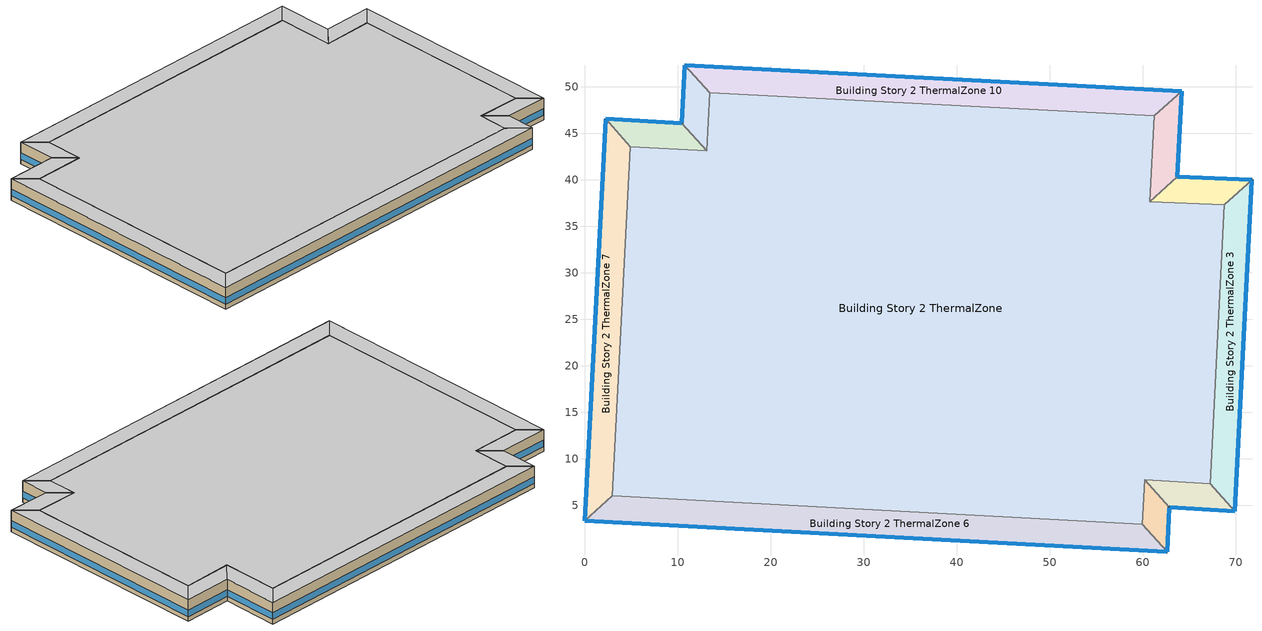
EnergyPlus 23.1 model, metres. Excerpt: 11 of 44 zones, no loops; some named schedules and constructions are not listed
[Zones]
Building Story 2 ThermalZone
 floor adiabatic (Typical Interior Ceiling): 61.25,46.86 60.76,37.63 68.8,37.29 67.26,7.32 60.22,7.76 59.96,2.97 2.97,6.01 4.93,43.56 13.14,43.11 13.48,49.34 z3.6
 wall adiabatic (Typical Interior Wall): 60.76,37.63 61.25,46.86 13.48,49.34 13.14,43.11 4.93,43.56 2.97,6.01 59.96,2.97 60.22,7.76 67.26,7.32 68.8,37.29 60.76,37.63 z3.6:7.2
 ceiling adiabatic (Typical Interior Floor): 13.48,49.34 13.14,43.11 4.93,43.56 2.97,6.01 59.96,2.97 60.22,7.76 67.26,7.32 68.8,37.29 60.76,37.63 61.25,46.86 z7.2
Building Story 2 ThermalZone 1
 floor adiabatic (Typical Interior Ceiling): 64.22,49.53 63.72,40.32 60.76,37.63 61.25,46.86 z3.6
 wall outside (Typical Insulated Steel Framed Exterior Wall R-12.99): 63.72,40.32 64.22,49.53 z3.6:7.2
 wall adiabatic (Typical Interior Wall): 64.22,49.53 61.25,46.86 60.76,37.63 63.72,40.32 z3.6:7.2
 window (U 0.55 SHGC 0.25): 63.72,40.34 64.22,49.51 z4.36:5.45
 ceiling adiabatic (Typical Interior Floor): 61.25,46.86 60.76,37.63 63.72,40.32 64.22,49.53 z7.2
Building Story 2 ThermalZone 10
 floor adiabatic (Typical Interior Floor): 10.8,52.31 64.22,49.53 61.25,46.86 13.48,49.34 z3.6
 wall outside (Typical Insulated Steel Framed Exterior Wall R-12.99): 64.22,49.53 10.8,52.31 z3.6:7.2
 wall adiabatic (Typical Interior Wall): 10.8,52.31 13.48,49.34 61.25,46.86 64.22,49.53 z3.6:7.2
 window (U 0.55 SHGC 0.25): 64.2,49.53 10.83,52.31 z4.36:5.44
 ceiling adiabatic (Typical Interior Ceiling): 13.48,49.34 61.25,46.86 64.22,49.53 10.8,52.31 z7.2
Building Story 2 ThermalZone 2
 floor adiabatic (Typical Interior Ceiling): 63.72,40.32 71.76,39.98 68.8,37.29 60.76,37.63 z3.6
 wall outside (Typical Insulated Steel Framed Exterior Wall R-12.99): 71.76,39.98 63.72,40.32 z3.6:7.2
 wall adiabatic (Typical Interior Wall): 63.72,40.32 60.76,37.63 68.8,37.29 71.76,39.98 z3.6:7.2
 window (U 0.55 SHGC 0.25): 71.74,39.98 63.75,40.31 z4.36:5.45
 ceiling adiabatic (Typical Interior Floor): 60.76,37.63 68.8,37.29 71.76,39.98 63.72,40.32 z7.2
Building Story 2 ThermalZone 3
 floor adiabatic (Typical Interior Ceiling): 71.76,39.98 69.92,4.33 67.26,7.32 68.8,37.29 z3.6
 wall outside (Typical Insulated Steel Framed Exterior Wall R-12.99): 69.92,4.33 71.76,39.98 z3.6:7.2
 wall adiabatic (Typical Interior Wall): 71.76,39.98 68.8,37.29 67.26,7.32 69.92,4.33 z3.6:7.2
 window (U 0.55 SHGC 0.25): 69.92,4.36 71.76,39.96 z4.36:5.44
 ceiling adiabatic (Typical Interior Ceiling): 68.8,37.29 67.26,7.32 69.92,4.33 71.76,39.98 z7.2
Building Story 2 ThermalZone 4
 floor adiabatic (Typical Interior Floor): 69.92,4.33 62.89,4.78 60.22,7.76 67.26,7.32 z3.6
 wall outside (Typical Insulated Steel Framed Exterior Wall R-12.99): 62.89,4.78 69.92,4.33 z3.6:7.2
 wall adiabatic (Typical Interior Wall): 69.92,4.33 67.26,7.32 60.22,7.76 62.89,4.78 z3.6:7.2
 window (U 0.55 SHGC 0.25): 62.91,4.77 69.89,4.33 z4.36:5.45
 ceiling adiabatic (Typical Interior Ceiling): 67.26,7.32 60.22,7.76 62.89,4.78 69.92,4.33 z7.2
Building Story 2 ThermalZone 5
 floor adiabatic (Typical Interior Floor): 62.89,4.78 62.63,0 59.96,2.97 60.22,7.76 z3.6
 wall outside (Typical Insulated Steel Framed Exterior Wall R-12.99): 62.63,0 62.89,4.78 z3.6:7.2
 wall adiabatic (Typical Interior Wall): 62.89,4.78 60.22,7.76 59.96,2.97 62.63,0 z3.6:7.2
 window (U 0.55 SHGC 0.25): 62.64,0.03 62.88,4.75 z4.36:5.45
 ceiling adiabatic (Typical Interior Ceiling): 60.22,7.76 59.96,2.97 62.63,0 62.89,4.78 z7.2
Building Story 2 ThermalZone 6
 floor adiabatic (Typical Interior Floor): 62.63,0 0,3.33 2.97,6.01 59.96,2.97 z3.6
 wall outside (Typical Insulated Steel Framed Exterior Wall R-12.99): 0,3.33 62.63,0 z3.6:7.2
 wall adiabatic (Typical Interior Wall): 62.63,0 59.96,2.97 2.97,6.01 0,3.33 z3.6:7.2
 window (U 0.55 SHGC 0.25): 0.03,3.33 62.61,0 z4.36:5.44
 ceiling adiabatic (Typical Interior Ceiling): 59.96,2.97 2.97,6.01 0,3.33 62.63,0 z7.2
Building Story 2 ThermalZone 7
 floor adiabatic (Typical Interior Floor): 0,3.33 2.26,46.53 4.93,43.56 2.97,6.01 z3.6
 wall outside (Typical Insulated Steel Framed Exterior Wall R-12.99): 2.26,46.53 0,3.33 z3.6:7.2
 wall adiabatic (Typical Interior Wall): 0,3.33 2.97,6.01 4.93,43.56 2.26,46.53 z3.6:7.2
 window (U 0.55 SHGC 0.25): 2.26,46.51 0,3.36 z4.36:5.44
 ceiling adiabatic (Typical Interior Ceiling): 2.97,6.01 4.93,43.56 2.26,46.53 0,3.33 z7.2
Building Story 2 ThermalZone 8
 floor adiabatic (Typical Interior Floor): 2.26,46.53 10.47,46.09 13.14,43.11 4.93,43.56 z3.6
 wall outside (Typical Insulated Steel Framed Exterior Wall R-12.99): 10.47,46.09 2.26,46.53 z3.6:7.2
 wall adiabatic (Typical Interior Wall): 2.26,46.53 4.93,43.56 13.14,43.11 10.47,46.09 z3.6:7.2
 window (U 0.55 SHGC 0.25): 10.44,46.09 2.29,46.53 z4.36:5.45
 ceiling adiabatic (Typical Interior Ceiling): 4.93,43.56 13.14,43.11 10.47,46.09 2.26,46.53 z7.2
Building Story 2 ThermalZone 9
 floor adiabatic (Typical Interior Floor): 10.47,46.09 10.8,52.31 13.48,49.34 13.14,43.11 z3.6
 wall outside (Typical Insulated Steel Framed Exterior Wall R-12.99): 10.8,52.31 10.47,46.09 z3.6:7.2
 wall adiabatic (Typical Interior Wall): 10.47,46.09 13.14,43.11 13.48,49.34 10.8,52.31 z3.6:7.2
 window (U 0.55 SHGC 0.25): 10.8,52.28 10.47,46.12 z4.36:5.45
 ceiling adiabatic (Typical Interior Ceiling): 13.14,43.11 13.48,49.34 10.8,52.31 10.47,46.09 z7.2
[SpaceList]
Story Ground Blended Space Type: Building Story 1 Space 2, Building Story 1 Space 4, Building Story 1 Space 5, Building Story 1 Space 7, Building Story 1 Space 9, Building Story 1 Space 10, Building Story 1 Space 8, Building Story 1 Space 3, Building Story 1 Space 6, Building Story 1 Space 1, Building Story 1 Space
[Lights] Zone or ZoneList or Space or SpaceList=Story Ground Blended Space Type; Design Level Calculation Method=Watts/Area; Return Air Fraction=0; Fraction Visible=0.2; Fraction Replaceable=1
Name | Schedule | Watts per Zone Floor Area {W/m2} | Fraction Radiant
Office OfficeLarge Data Center Lights 1 | OfficeLarge BLDG_LIGHT_SCH_2013 | 0.132749 | 0.7
Office OfficeLarge Main Data Center Lights 1 | OfficeLarge BLDG_LIGHT_SCH_2013 | 0.238666 | 0.7
SecondarySchool Auditorium Lights 1 | SchoolSecondary BLDG_LIGHT_SCH_2013 | 0.820262 | 0.37
SecondarySchool Cafeteria Lights 1 | SchoolSecondary BLDG_LIGHT_SCH_2013 | 0.535655 | 0.37
SecondarySchool ComputerRoom Lights 1 | SchoolSecondary BLDG_LIGHT_CLASSROOM_SCH_2013 | 1.56003 | 0.37
SecondarySchool Gym Lights 1 | SchoolSecondary BLDG_LIGHT_GYM_SCH_2013 | 1.52954 | 0.37
SecondarySchool Kitchen Lights 1 | SchoolSecondary BLDG_LIGHT_SCH_2013 | 0.343842 | 0.37
SecondarySchool Library Lights 1 | SchoolSecondary BLDG_LIGHT_LIBRARY_SCH_2013 | 1.31882 | 0.37
SecondarySchool Lobby Lights 1 | SchoolSecondary BLDG_LIGHT_LOBBYFLR1_SCH_2013 | 0.497551 | 0.37
SecondarySchool Mechanical Lights 1 | SchoolSecondary BLDG_LIGHT_MECHANICAL_SCH_2013 | 0.378666 | 0.37
SecondarySchool Office Lights 1 | SchoolSecondary BLDG_LIGHT_OFFICE_SCH_2013 | 1.55706 | 0.37
SecondarySchool Restroom Lights 1 | SchoolSecondary BLDG_LIGHT_BATH_SCH_2013 | 0.541778 | 0.37
[People] Zone or ZoneList or Space or SpaceList=Story Ground Blended Space Type; Number of People Calculation Method=People/Area; Fraction Radiant=0.3; Activity Level Schedule=SchoolSecondary ACTIVITY_SCH; Enable ASHRAE 55 Comfort Warnings=Yes; Mean Radiant Temperature Calculation Type=ZoneAveraged; Work Efficiency Schedule=Work Efficiency Schedule; Clothing Insulation Schedule=Clothing Schedule; Air Velocity Schedule=Air Velocity Schedule; Thermal Comfort Model 1 Type=Fanger
Name | Number of People Schedule | People per Floor Area {person/m2}
SecondarySchool Auditorium People 1 | SchoolSecondary BLDG_OCC_SCH_Auditorium | 0.1953
SecondarySchool Cafeteria People 1 | SchoolSecondary BLDG_OCC_SCH_Cafeteria | 0.0824085
SecondarySchool ComputerRoom People 1 | SchoolSecondary BLDG_OCC_SCH_Extend | 0.044033
SecondarySchool Gym People 1 | SchoolSecondary BLDG_OCC_SCH_Gym | 0.063731
SecondarySchool Kitchen People 1 | SchoolSecondary BLDG_OCC_SCH | 0.00432787
SecondarySchool Library People 1 | SchoolSecondary BLDG_OCC_SCH | 0.0110825
SecondarySchool Office People 1 | SchoolSecondary BLDG_OCC_SCH_Offices | 0.00701376
[ElectricEquipment] Zone or ZoneList or Space or SpaceList=Story Ground Blended Space Type; Design Level Calculation Method=Watts/Area
Name | Schedule | Watts per Zone Floor Area {W/m2} | Fraction Radiant | Fraction Latent | Fraction Lost
4 Elevator Fans | Elevator Schedule 3 | 0.0375743 | 0.5
4 Elevator Lift Motors | Elevator Schedule 1 | 19.4865 | 0 | 0 | 1
4 Elevator Lights | Elevator Schedule 2 | 0.0392626 | 0.5
Office OfficeLarge Data Center Elec Equip 1 | DataCenter_EQUIP_SCH | 3.23778 | 0.5 | 0 | 0
Office OfficeLarge Main Data Center Elec Equip 1 | DataCenter_EQUIP_SCH | 13.0975 | 0.5 | 0 | 0
SecondarySchool Auditorium Elec Equip 1 | SchoolSecondary BLDG_EQUIP_SCH_2013 | 0.598921 | 0.5 | 0 | 0
SecondarySchool Cafeteria Elec Equip 1 | SchoolSecondary KITCHEN_ELEC_EQUIP_SCH | 5.89221 | 0.5 | 0 | 0
SecondarySchool ComputerRoom Elec Equip 1 | SchoolSecondary BLDG_EQUIP_SCH_2013 | 2.33752 | 0.5 | 0 | 0
SecondarySchool Gym Elec Equip 1 | SchoolSecondary BLDG_EQUIP_SCH_2013 | 0.977208 | 0.5 | 0 | 0
SecondarySchool Kitchen Elec Equip 1 | SchoolSecondary KITCHEN_ELEC_EQUIP_SCH | 5.86805 | 0.3 | 0.25 | 0.2
SecondarySchool Library Elec Equip 1 | SchoolSecondary BLDG_EQUIP_SCH_2013 | 1.03067 | 0.5 | 0 | 0
SecondarySchool Lobby Elec Equip 1; SecondarySchool Restroom Elec Equip 1 | SchoolSecondary BLDG_EQUIP_SCH_2013 | 0.204549 | 0.5 | 0 | 0
SecondarySchool Mechanical Elec Equip 1 | SchoolSecondary BLDG_EQUIP_SCH_2013 | 0.333587 | 0.5 | 0 | 0
SecondarySchool Office Elec Equip 1 | SchoolSecondary BLDG_EQUIP_SCH_2013 | 1.40275 | 0.5 | 0 | 0
[GasEquipment]
SecondarySchool Kitchen Gas Equip 1: Zone or ZoneList or Space or SpaceList=Story Ground Blended Space Type; Schedule=SchoolSecondary KITCHEN_GAS_EQUIP_SCH; Design Level Calculation Method=Watts/Area; Power per Zone Floor Area {W/m2}=44.3139; Fraction Latent=0.1; Fraction Radiant=0.2; Fraction Lost=0.7
[ZoneInfiltration:DesignFlowRate] Zone or ZoneList or Space or SpaceList=Story Ground Blended Space Type; Schedule=Always On Discrete; Design Flow Rate Calculation Method=Flow/ExteriorArea; Constant Term Coefficient=0; Temperature Term Coefficient=0; Velocity Term Coefficient=0.224; Velocity Squared Term Coefficient=0
Name | Flow Rate per Exterior Surface Area {m3/s-m2}
SecondarySchool Auditorium A  - Story Ground Infiltration; SecondarySchool Auditorium C  - Story Ground Infiltration | 2.06687e-05
SecondarySchool Cafeteria A  - Story Ground Infiltration; SecondarySchool Cafeteria C  - Story Ground Infiltration | 1.3082e-05
SecondarySchool ComputerRoom A  - Story Ground Infiltration; SecondarySchool ComputerRoom C  - Story Ground Infiltration | 1.99715e-05
SecondarySchool Gym A  - Story Ground Infiltration; SecondarySchool Gym C  - Story Ground Infiltration | 2.2612e-05
SecondarySchool Gym A end_a - Story Ground Infiltration; SecondarySchool Gym C end_a - Story Ground Infiltration; SecondarySchool Office A end_b - Story Ground Infiltration; SecondarySchool Office C end_b - Story Ground Infiltration | 2.22225e-05
SecondarySchool Gym B end_a - Story Ground Infiltration; SecondarySchool Office B end_b - Story Ground Infiltration | 9.16922e-05
SecondarySchool Kitchen A  - Story Ground Infiltration; SecondarySchool Kitchen C  - Story Ground Infiltration | 4.51102e-06
SecondarySchool Library A  - Story Ground Infiltration; SecondarySchool Library C  - Story Ground Infiltration | 1.7593e-05
SecondarySchool Lobby A  - Story Ground Infiltration; SecondarySchool Lobby C  - Story Ground Infiltration; SecondarySchool Restroom A  - Story Ground Infiltration; SecondarySchool Restroom C  - Story Ground Infiltration | 8.77599e-06
SecondarySchool Mechanical A  - Story Ground Infiltration; SecondarySchool Mechanical C  - Story Ground Infiltration | 1.43122e-05
SecondarySchool Office A  - Story Ground Infiltration; SecondarySchool Office C  - Story Ground Infiltration | 1.11568e-05
[Schedule:Day:Interval]
SchoolSecondary BLDG_LIGHT_SCH_2013 Wkdy Day; SchoolSecondary BLDG_LIGHT_SCH_2013 Wkdy Day 2; SchoolSecondary BLDG_LIGHT_MECHANICAL_SCH_2013 Wkdy Day; SchoolSecondary BLDG_LIGHT_MECHANICAL_SCH_2013 Wkdy Day 2: No, 07:00, 0.1773, 21:00, 0.9, 24:00, 0.1773
SchoolSecondary BLDG_LIGHT_SCH_2013 Wknd Day; SchoolSecondary BLDG_LIGHT_SCH_2013 Wknd Day 1; SchoolSecondary BLDG_LIGHT_SCH_2013 Default; SchoolSecondary BLDG_LIGHT_GYM_SCH_2013 Wknd Day; SchoolSecondary BLDG_LIGHT_GYM_SCH_2013 Wknd Day 1; SchoolSecondary BLDG_LIGHT_GYM_SCH_2013 Default; SchoolSecondary BLDG_LIGHT_LIBRARY_SCH_2013 Wknd Day; SchoolSecondary BLDG_LIGHT_LIBRARY_SCH_2013 Wknd Day 1; SchoolSecondary BLDG_LIGHT_LIBRARY_SCH_2013 Default; SchoolSecondary BLDG_LIGHT_LOBBYFLR1_SCH_2013 Wknd Day; SchoolSecondary BLDG_LIGHT_LOBBYFLR1_SCH_2013 Wknd Day 1; SchoolSecondary BLDG_LIGHT_LOBBYFLR1_SCH_2013 Default; SchoolSecondary BLDG_LIGHT_MECHANICAL_SCH_2013 Wknd Day; SchoolSecondary BLDG_LIGHT_MECHANICAL_SCH_2013 Wknd Day 1; SchoolSecondary BLDG_LIGHT_MECHANICAL_SCH_2013 Default; SchoolSecondary BLDG_LIGHT_OFFICE_SCH_2013 Wknd Day; SchoolSecondary BLDG_LIGHT_OFFICE_SCH_2013 Wknd Day 1; SchoolSecondary BLDG_LIGHT_OFFICE_SCH_2013 Default; SchoolSecondary BLDG_LIGHT_BATH_SCH_2013 Wknd Day; SchoolSecondary BLDG_LIGHT_BATH_SCH_2013 Wknd Day 1; SchoolSecondary BLDG_LIGHT_BATH_SCH_2013 Default; SchoolSecondary BLDG_LIGHT_CORRIDOR_SCH_2013 Wknd Day 1: No, 24:00, 0.1773
SchoolSecondary BLDG_LIGHT_SCH_2013 Wkdy Day 1; SchoolSecondary BLDG_LIGHT_MECHANICAL_SCH_2013 Wkdy Day 1: No, 08:00, 0.1773, 20:00, 0.5, 24:00, 0.1773
SchoolSecondary BLDG_LIGHT_SCH_2013 Summer Design Day; SchoolSecondary BLDG_LIGHT_GYM_SCH_2013 Summer Design Day; SchoolSecondary BLDG_LIGHT_LIBRARY_SCH_2013 Summer Design Day; SchoolSecondary BLDG_LIGHT_LOBBYFLR1_SCH_2013 Summer Design Day; SchoolSecondary BLDG_LIGHT_MECHANICAL_SCH_2013 Summer Design Day; SchoolSecondary BLDG_LIGHT_OFFICE_SCH_2013 Summer Design Day; SchoolSecondary BLDG_LIGHT_BATH_SCH_2013 Summer Design Day; 75 space(s) Occ Sch Summer Design Day 3; 75 space(s) Occ Sch Winter Design Day 3; 75 space(s) Occ Sch Summer Design Day 1; 75 space(s) Occ Sch Winter Design Day 1; 75 space(s) Occ Sch Summer Design Day 2; 75 space(s) Occ Sch Winter Design Day 2; DataCenter_EQUIP_SCH Wknd|Wkdy|Hol Day 3; DataCenter_EQUIP_SCH Wknd|Wkdy|Hol Day 7; DataCenter_EQUIP_SCH Wknd|Wkdy|Hol Day 11; DataCenter_EQUIP_SCH Summer Design Day: No, 24:00, 1
SchoolSecondary BLDG_LIGHT_SCH_2013 Winter Design Day; SchoolSecondary BLDG_LIGHT_GYM_SCH_2013 Winter Design Day; SchoolSecondary BLDG_LIGHT_LIBRARY_SCH_2013 Winter Design Day; SchoolSecondary BLDG_LIGHT_LOBBYFLR1_SCH_2013 Winter Design Day; SchoolSecondary BLDG_LIGHT_MECHANICAL_SCH_2013 Winter Design Day; SchoolSecondary BLDG_LIGHT_OFFICE_SCH_2013 Winter Design Day; SchoolSecondary BLDG_LIGHT_BATH_SCH_2013 Winter Design Day; SchoolSecondary BLDG_OCC_SCH_Auditorium Wknd Day; SchoolSecondary BLDG_OCC_SCH_Auditorium Wknd Day 1; SchoolSecondary BLDG_OCC_SCH_Auditorium Default; SchoolSecondary BLDG_OCC_SCH_Auditorium Winter Design Day; SchoolSecondary BLDG_OCC_SCH_Cafeteria Wknd Day; SchoolSecondary BLDG_OCC_SCH_Cafeteria Wknd Day 1; SchoolSecondary BLDG_OCC_SCH_Cafeteria Default; SchoolSecondary BLDG_OCC_SCH_Cafeteria Winter Design Day; SchoolSecondary BLDG_OCC_SCH_Extend Wknd Day; SchoolSecondary BLDG_OCC_SCH_Extend Wknd Day 1; SchoolSecondary BLDG_OCC_SCH_Extend Default; SchoolSecondary BLDG_OCC_SCH_Extend Winter Design Day; SchoolSecondary BLDG_OCC_SCH_Gym Wknd Day; SchoolSecondary BLDG_OCC_SCH_Gym Wknd Day 1; SchoolSecondary BLDG_OCC_SCH_Gym Default; SchoolSecondary BLDG_OCC_SCH_Gym Winter Design Day; SchoolSecondary BLDG_OCC_SCH Wknd Day; SchoolSecondary BLDG_OCC_SCH Wknd Day 1; SchoolSecondary BLDG_OCC_SCH Default; SchoolSecondary BLDG_OCC_SCH Winter Design Day; SchoolSecondary BLDG_OCC_SCH_Offices Wknd Day; SchoolSecondary BLDG_OCC_SCH_Offices Wknd Day 1; SchoolSecondary BLDG_OCC_SCH_Offices Default; SchoolSecondary BLDG_OCC_SCH_Offices Winter Design Day; Schedule Day 3: No, 24:00, 0
SchoolSecondary BLDG_LIGHT_GYM_SCH_2013 Wkdy Day; SchoolSecondary BLDG_LIGHT_GYM_SCH_2013 Wkdy Day 2: No, 07:00, 0.1773, 08:00, 0.9, 21:00, 0.88182, 24:00, 0.1773
SchoolSecondary BLDG_LIGHT_GYM_SCH_2013 Wkdy Day 1: No, 08:00, 0.1773, 20:00, 0.4899, 21:00, 0.173719, 24:00, 0.1773
SchoolSecondary BLDG_LIGHT_LIBRARY_SCH_2013 Wkdy Day; SchoolSecondary BLDG_LIGHT_LIBRARY_SCH_2013 Wkdy Day 2: No, 07:00, 0.1773, 08:00, 0.9, 21:00, 0.8325, 24:00, 0.1773
SchoolSecondary BLDG_LIGHT_LIBRARY_SCH_2013 Wkdy Day 1: No, 08:00, 0.1773, 20:00, 0.4625, 21:00, 0.164002, 24:00, 0.1773
SchoolSecondary BLDG_LIGHT_LOBBYFLR1_SCH_2013 Wkdy Day; SchoolSecondary BLDG_LIGHT_LOBBYFLR1_SCH_2013 Wkdy Day 2: No, 07:00, 0.1773, 08:00, 0.9, 21:00, 0.855, 24:00, 0.1773
SchoolSecondary BLDG_LIGHT_LOBBYFLR1_SCH_2013 Wkdy Day 1: No, 08:00, 0.1773, 20:00, 0.475, 21:00, 0.168435, 24:00, 0.1773
SchoolSecondary BLDG_LIGHT_OFFICE_SCH_2013 Wkdy Day; SchoolSecondary BLDG_LIGHT_OFFICE_SCH_2013 Wkdy Day 2: No, 07:00, 0.1773, 08:00, 0.9, 21:00, 0.747958, 24:00, 0.1773
SchoolSecondary BLDG_LIGHT_OFFICE_SCH_2013 Wkdy Day 1: No, 08:00, 0.1773, 20:00, 0.415533, 21:00, 0.147348, 24:00, 0.1773
SchoolSecondary BLDG_LIGHT_BATH_SCH_2013 Wkdy Day; SchoolSecondary BLDG_LIGHT_BATH_SCH_2013 Wkdy Day 2: No, 07:00, 0.1773, 08:00, 0.9, 21:00, 0.594, 24:00, 0.1773
SchoolSecondary BLDG_LIGHT_BATH_SCH_2013 Wkdy Day 1: No, 08:00, 0.1773, 20:00, 0.33, 21:00, 0.117018, 24:00, 0.1773
SchoolSecondary BLDG_OCC_SCH_Auditorium Wkdy|SmrDsn Day; SchoolSecondary BLDG_OCC_SCH_Auditorium Wkdy|SmrDsn Day 2; SchoolSecondary BLDG_OCC_SCH_Auditorium Summer Design Day: No, 08:00, 0, 15:00, 0.25, 20:00, 0.95, 24:00, 0
SchoolSecondary BLDG_OCC_SCH_Auditorium Wkdy|SmrDsn Day 1: No, 08:00, 0, 17:00, 0.15, 19:00, 0.35, 24:00, 0
SchoolSecondary ACTIVITY_SCH Default; SchoolSecondary ACTIVITY_SCH Summer Design Day; SchoolSecondary ACTIVITY_SCH Winter Design Day: No, 24:00, 120
SchoolSecondary BLDG_OCC_SCH_Cafeteria Wkdy|SmrDsn Day; SchoolSecondary BLDG_OCC_SCH_Cafeteria Wkdy|SmrDsn Day 2; SchoolSecondary BLDG_OCC_SCH_Cafeteria Summer Design Day: No, 09:00, 0, 15:00, 0.95, 20:00, 0.35, 24:00, 0
SchoolSecondary BLDG_OCC_SCH_Cafeteria Wkdy|SmrDsn Day 1: No, 09:00, 0, 17:00, 0.15, 19:00, 0.35, 24:00, 0
SchoolSecondary BLDG_OCC_SCH_Extend Wkdy|SmrDsn Day; SchoolSecondary BLDG_OCC_SCH_Extend Wkdy|SmrDsn Day 2; SchoolSecondary BLDG_OCC_SCH_Extend Summer Design Day: No, 08:00, 0, 21:00, 0.95, 24:00, 0
SchoolSecondary BLDG_OCC_SCH_Extend Wkdy|SmrDsn Day 1: No, 08:00, 0, 21:00, 0.5, 24:00, 0
SchoolSecondary BLDG_OCC_SCH_Gym Wkdy|SmrDsn Day; SchoolSecondary BLDG_OCC_SCH_Gym Wkdy|SmrDsn Day 2; SchoolSecondary BLDG_OCC_SCH_Gym Summer Design Day: No, 08:00, 0, 16:00, 0.35, 21:00, 0.95, 24:00, 0
SchoolSecondary BLDG_OCC_SCH_Gym Wkdy|SmrDsn Day 1: No, 08:00, 0, 21:00, 0.35, 24:00, 0
SchoolSecondary BLDG_OCC_SCH Wkdy|SmrDsn Day; SchoolSecondary BLDG_OCC_SCH Wkdy|SmrDsn Day 2; SchoolSecondary BLDG_OCC_SCH Summer Design Day: No, 08:00, 0, 16:00, 0.95, 21:00, 0.15, 24:00, 0
SchoolSecondary BLDG_OCC_SCH Wkdy|SmrDsn Day 1: No, 08:00, 0, 21:00, 0.15, 24:00, 0
SchoolSecondary BLDG_OCC_SCH_Offices Wkdy|SmrDsn Day; SchoolSecondary BLDG_OCC_SCH_Offices Wkdy|SmrDsn Day 2; SchoolSecondary BLDG_OCC_SCH_Offices Summer Design Day: No, 08:00, 0, 17:00, 0.95, 21:00, 0.15, 24:00, 0
SchoolSecondary BLDG_OCC_SCH_Offices Wkdy|SmrDsn Day 1: No, 08:00, 0, 17:00, 0.5, 21:00, 0.15, 24:00, 0
75 space(s) Occ Sch Thursday 19; 75 space(s) Occ Sch Friday 19; 75 space(s) Occ Sch Default 3; 75 space(s) Occ Sch Tuesday 19; 75 space(s) Occ Sch Wednesday 19; 75 space(s) Occ Sch Tuesday 18; 75 space(s) Occ Sch Wednesday 18; 75 space(s) Occ Sch Thursday 18; 75 space(s) Occ Sch Friday 18; 75 space(s) Occ Sch Monday 16; 75 space(s) Occ Sch Tuesday 16; 75 space(s) Occ Sch Wednesday 16; 75 space(s) Occ Sch Thursday 16; 75 space(s) Occ Sch Friday 16; 75 space(s) Occ Sch Monday 14; 75 space(s) Occ Sch Wednesday 15; 75 space(s) Occ Sch Thursday 15; 75 space(s) Occ Sch Friday 15; 75 space(s) Occ Sch Monday 13; 75 space(s) Occ Sch Tuesday 15; 75 space(s) Occ Sch Thursday 14; 75 space(s) Occ Sch Friday 14; 75 space(s) Occ Sch Default 2; 75 space(s) Occ Sch Tuesday 14; 75 space(s) Occ Sch Wednesday 14; 75 space(s) Occ Sch Tuesday 13; 75 space(s) Occ Sch Wednesday 13; 75 space(s) Occ Sch Thursday 13; 75 space(s) Occ Sch Friday 13; 75 space(s) Occ Sch Monday 12; 75 space(s) Occ Sch Tuesday 11; 75 space(s) Occ Sch Wednesday 11; 75 space(s) Occ Sch Thursday 11; 75 space(s) Occ Sch Friday 11; 75 space(s) Occ Sch Monday 10; 75 space(s) Occ Sch Wednesday 10; 75 space(s) Occ Sch Thursday 10; 75 space(s) Occ Sch Friday 10; 75 space(s) Occ Sch Monday 9; 75 space(s) Occ Sch Tuesday 10: No, 05:00, 0, 07:00, 1, 08:00, 1, 09:00, 1, 11:00, 0, 13:00, 1, 14:00, 0, 15:00, 1, 16:00, 1, 17:00, 1, 18:00, 1, 19:00, 0, 20:00, 1, 21:00, 1, 22:00, 1, 24:00, 0
75 space(s) Occ Sch Saturday 3; 75 space(s) Occ Sch Saturday 2: No, 05:00, 0, 06:00, 1, 07:00, 0, 08:00, 1, 11:00, 0, 12:00, 1, 16:00, 0, 17:00, 1, 18:00, 0, 19:00, 1, 24:00, 0
75 space(s) Occ Sch Sunday 3; 75 space(s) Occ Sch Sunday 2: No, 05:00, 0, 06:00, 1, 17:00, 0, 18:00, 1, 24:00, 0
75 space(s) Occ Sch Wednesday 17; 75 space(s) Occ Sch Thursday 17; 75 space(s) Occ Sch Friday 17; 75 space(s) Occ Sch Monday 15; 75 space(s) Occ Sch Tuesday 17; 75 space(s) Occ Sch Wednesday 12; 75 space(s) Occ Sch Thursday 12; 75 space(s) Occ Sch Friday 12; 75 space(s) Occ Sch Monday 11; 75 space(s) Occ Sch Tuesday 12: No, 05:00, 0, 07:00, 1, 08:00, 1, 09:00, 1, 11:00, 0, 13:00, 1, 16:00, 0, 17:00, 1, 18:00, 1, 19:00, 1, 20:00, 0, 21:00, 1, 22:00, 1, 24:00, 0
75 space(s) Occ Sch Thursday 9; 75 space(s) Occ Sch Friday 9; 75 space(s) Occ Sch Default 1; 75 space(s) Occ Sch Tuesday 9; 75 space(s) Occ Sch Wednesday 9; 75 space(s) Occ Sch Wednesday 5; 75 space(s) Occ Sch Thursday 5; 75 space(s) Occ Sch Friday 5; 75 space(s) Occ Sch Monday 5; 75 space(s) Occ Sch Tuesday 5: No, 05:00, 0, 07:00, 0.0141874, 08:00, 0.821452, 09:00, 0.133362, 11:00, 0, 13:00, 0.0638434, 14:00, 0, 15:00, 0.148968, 16:00, 0.265305, 17:00, 0.103568, 18:00, 0.0283749, 19:00, 0, 20:00, 0.366036, 21:00, 0.354686, 22:00, 0.00709372, 24:00, 0
75 space(s) Occ Sch Saturday 1: No, 05:00, 0, 06:00, 0.0141874, 07:00, 0, 08:00, 0.0283749, 11:00, 0, 12:00, 0.0283749, 16:00, 0, 17:00, 0.00709372, 18:00, 0, 19:00, 0.00709372, 24:00, 0
75 space(s) Occ Sch Sunday 1: No, 05:00, 0, 06:00, 0.00709372, 17:00, 0, 18:00, 0.00709372, 24:00, 0
75 space(s) Occ Sch Tuesday 8; 75 space(s) Occ Sch Wednesday 8; 75 space(s) Occ Sch Thursday 8; 75 space(s) Occ Sch Friday 8; 75 space(s) Occ Sch Monday 8; 75 space(s) Occ Sch Tuesday 6; 75 space(s) Occ Sch Wednesday 6; 75 space(s) Occ Sch Thursday 6; 75 space(s) Occ Sch Friday 6; 75 space(s) Occ Sch Monday 6: No, 05:00, 0, 07:00, 0.0141874, 08:00, 0.424204, 09:00, 0.134781, 11:00, 0, 13:00, 0.0652622, 14:00, 0, 15:00, 0.148968, 16:00, 0.130524, 17:00, 0.103568, 18:00, 0.0283749, 19:00, 0, 20:00, 0.366036, 21:00, 0.354686, 22:00, 0.00709372, 24:00, 0
75 space(s) Occ Sch Wednesday 7; 75 space(s) Occ Sch Thursday 7; 75 space(s) Occ Sch Friday 7; 75 space(s) Occ Sch Monday 7; 75 space(s) Occ Sch Tuesday 7: No, 05:00, 0, 07:00, 0.0141874, 08:00, 0.351848, 09:00, 0.0212811, 11:00, 0, 13:00, 0.0638434, 16:00, 0, 17:00, 0.00283749, 18:00, 0.0283749, 19:00, 0.165993, 20:00, 0, 21:00, 0.190112, 22:00, 0.00709372, 24:00, 0
DataCenter_EQUIP_SCH Wknd|Wkdy|Hol Day; DataCenter_EQUIP_SCH Wknd|Wkdy|Hol Day 4; DataCenter_EQUIP_SCH Wknd|Wkdy|Hol Day 8; DataCenter_EQUIP_SCH Winter Design Day 11: No, 24:00, 0.25
DataCenter_EQUIP_SCH Wknd|Wkdy|Hol Day 1; DataCenter_EQUIP_SCH Wknd|Wkdy|Hol Day 5; DataCenter_EQUIP_SCH Wknd|Wkdy|Hol Day 9: No, 24:00, 0.5
DataCenter_EQUIP_SCH Wknd|Wkdy|Hol Day 2; DataCenter_EQUIP_SCH Wknd|Wkdy|Hol Day 6; DataCenter_EQUIP_SCH Wknd|Wkdy|Hol Day 10: No, 24:00, 0.75
SchoolSecondary BLDG_EQUIP_SCH_2013 Wkdy Day; SchoolSecondary BLDG_EQUIP_SCH_2013 Wkdy Day 2: No, 08:00, 0.295624, 17:00, 0.90367, 21:00, 0.332931, 24:00, 0.295624
SchoolSecondary BLDG_EQUIP_SCH_2013 Default|Wknd Day; SchoolSecondary BLDG_EQUIP_SCH_2013 Default|Wknd Day 2; SchoolSecondary BLDG_EQUIP_SCH_2013 Default: No, 24:00, 0.295624
SchoolSecondary BLDG_EQUIP_SCH_2013 Wkdy Day 1: No, 08:00, 0.21116, 17:00, 0.475616, 21:00, 0.237808, 24:00, 0.21116
SchoolSecondary BLDG_EQUIP_SCH_2013 Default|Wknd Day 1: No, 24:00, 0.21116
SchoolSecondary BLDG_EQUIP_SCH_2013 Summer Design Day: No, 08:00, 0.35, 17:00, 0.95, 24:00, 0.35
SchoolSecondary BLDG_EQUIP_SCH_2013 Winter Design Day 2: No, 24:00, 0.35
SchoolSecondary KITCHEN_ELEC_EQUIP_SCH Wkdy Day; SchoolSecondary KITCHEN_ELEC_EQUIP_SCH Wkdy Day 1; SchoolSecondary KITCHEN_ELEC_EQUIP_SCH Wkdy Day 2; SchoolSecondary KITCHEN_ELEC_EQUIP_SCH Summer Design Day: No, 08:00, 0.1, 10:00, 0.15, 13:00, 0.25, 15:00, 0.15, 24:00, 0.1
SchoolSecondary KITCHEN_ELEC_EQUIP_SCH Wknd Day; SchoolSecondary KITCHEN_ELEC_EQUIP_SCH Wknd Day 1; SchoolSecondary KITCHEN_ELEC_EQUIP_SCH Default; SchoolSecondary KITCHEN_ELEC_EQUIP_SCH Winter Design Day: No, 24:00, 0.1
SchoolSecondary KITCHEN_GAS_EQUIP_SCH Wkdy|SmrDsn Day; SchoolSecondary KITCHEN_GAS_EQUIP_SCH Wkdy|SmrDsn Day 1; SchoolSecondary KITCHEN_GAS_EQUIP_SCH Wkdy|SmrDsn Day 2; SchoolSecondary KITCHEN_GAS_EQUIP_SCH Summer Design Day: No, 08:00, 0.02, 10:00, 0.15, 13:00, 0.2, 15:00, 0.1, 24:00, 0.02
SchoolSecondary KITCHEN_GAS_EQUIP_SCH Wknd Day; SchoolSecondary KITCHEN_GAS_EQUIP_SCH Wknd Day 1; SchoolSecondary KITCHEN_GAS_EQUIP_SCH Default; SchoolSecondary KITCHEN_GAS_EQUIP_SCH Winter Design Day: No, 24:00, 0.02
SchoolSecondary BLDG_LIGHT_CORRIDOR_SCH_2013 Wkdy Day 1: No, 08:00, 0.1773, 20:00, 0.30654, 21:00, 0.108699, 24:00, 0.1773
SchoolSecondary BLDG_LIGHT_CORRIDOR_SCH_2013 Wkdy Day 2: No, 07:00, 0.1773, 08:00, 0.9, 21:00, 0.551772, 24:00, 0.1773
[Schedule:Week:Daily]
SchoolSecondary BLDG_LIGHT_SCH_2013 Week Rule - Jan1-Jan3: SchoolSecondary BLDG_LIGHT_SCH_2013 Wkdy Day, SchoolSecondary BLDG_LIGHT_SCH_2013 Wkdy Day, SchoolSecondary BLDG_LIGHT_SCH_2013 Wkdy Day, SchoolSecondary BLDG_LIGHT_SCH_2013 Wkdy Day, SchoolSecondary BLDG_LIGHT_SCH_2013 Wkdy Day, SchoolSecondary BLDG_LIGHT_SCH_2013 Wkdy Day, SchoolSecondary BLDG_LIGHT_SCH_2013 Wknd Day, SchoolSecondary BLDG_LIGHT_SCH_2013 Default, SchoolSecondary BLDG_LIGHT_SCH_2013 Summer Design Day, SchoolSecondary BLDG_LIGHT_SCH_2013 Winter Design Day, SchoolSecondary BLDG_LIGHT_SCH_2013 Default, SchoolSecondary BLDG_LIGHT_SCH_2013 Default
SchoolSecondary BLDG_LIGHT_SCH_2013 Week Rule - Jan4-Jun27: SchoolSecondary BLDG_LIGHT_SCH_2013 Wknd Day, SchoolSecondary BLDG_LIGHT_SCH_2013 Wkdy Day, SchoolSecondary BLDG_LIGHT_SCH_2013 Wkdy Day, SchoolSecondary BLDG_LIGHT_SCH_2013 Wkdy Day, SchoolSecondary BLDG_LIGHT_SCH_2013 Wkdy Day, SchoolSecondary BLDG_LIGHT_SCH_2013 Wkdy Day, SchoolSecondary BLDG_LIGHT_SCH_2013 Wknd Day, SchoolSecondary BLDG_LIGHT_SCH_2013 Default, SchoolSecondary BLDG_LIGHT_SCH_2013 Summer Design Day, SchoolSecondary BLDG_LIGHT_SCH_2013 Winter Design Day, SchoolSecondary BLDG_LIGHT_SCH_2013 Default, SchoolSecondary BLDG_LIGHT_SCH_2013 Default
SchoolSecondary BLDG_LIGHT_SCH_2013 Week Rule - Jun28-Jul4: SchoolSecondary BLDG_LIGHT_SCH_2013 Wknd Day, SchoolSecondary BLDG_LIGHT_SCH_2013 Wkdy Day, SchoolSecondary BLDG_LIGHT_SCH_2013 Wkdy Day, SchoolSecondary BLDG_LIGHT_SCH_2013 Wkdy Day 1, SchoolSecondary BLDG_LIGHT_SCH_2013 Wkdy Day 1, SchoolSecondary BLDG_LIGHT_SCH_2013 Wkdy Day 1, SchoolSecondary BLDG_LIGHT_SCH_2013 Wknd Day 1, SchoolSecondary BLDG_LIGHT_SCH_2013 Default, SchoolSecondary BLDG_LIGHT_SCH_2013 Summer Design Day, SchoolSecondary BLDG_LIGHT_SCH_2013 Winter Design Day, SchoolSecondary BLDG_LIGHT_SCH_2013 Default, SchoolSecondary BLDG_LIGHT_SCH_2013 Default
SchoolSecondary BLDG_LIGHT_SCH_2013 Week Rule - Jul5-Aug29: SchoolSecondary BLDG_LIGHT_SCH_2013 Wknd Day 1, SchoolSecondary BLDG_LIGHT_SCH_2013 Wkdy Day 1, SchoolSecondary BLDG_LIGHT_SCH_2013 Wkdy Day 1, SchoolSecondary BLDG_LIGHT_SCH_2013 Wkdy Day 1, SchoolSecondary BLDG_LIGHT_SCH_2013 Wkdy Day 1, SchoolSecondary BLDG_LIGHT_SCH_2013 Wkdy Day 1, SchoolSecondary BLDG_LIGHT_SCH_2013 Wknd Day 1, SchoolSecondary BLDG_LIGHT_SCH_2013 Default, SchoolSecondary BLDG_LIGHT_SCH_2013 Summer Design Day, SchoolSecondary BLDG_LIGHT_SCH_2013 Winter Design Day, SchoolSecondary BLDG_LIGHT_SCH_2013 Default, SchoolSecondary BLDG_LIGHT_SCH_2013 Default
SchoolSecondary BLDG_LIGHT_SCH_2013 Week Rule - Aug30-Sep5: SchoolSecondary BLDG_LIGHT_SCH_2013 Wknd Day 1, SchoolSecondary BLDG_LIGHT_SCH_2013 Wkdy Day 1, SchoolSecondary BLDG_LIGHT_SCH_2013 Wkdy Day 2, SchoolSecondary BLDG_LIGHT_SCH_2013 Wkdy Day 2, SchoolSecondary BLDG_LIGHT_SCH_2013 Wkdy Day 2, SchoolSecondary BLDG_LIGHT_SCH_2013 Wkdy Day 2, SchoolSecondary BLDG_LIGHT_SCH_2013 Default, SchoolSecondary BLDG_LIGHT_SCH_2013 Default, SchoolSecondary BLDG_LIGHT_SCH_2013 Summer Design Day, SchoolSecondary BLDG_LIGHT_SCH_2013 Winter Design Day, SchoolSecondary BLDG_LIGHT_SCH_2013 Default, SchoolSecondary BLDG_LIGHT_SCH_2013 Default
SchoolSecondary BLDG_LIGHT_SCH_2013 Week Rule - Sep6-Dec31: SchoolSecondary BLDG_LIGHT_SCH_2013 Default, SchoolSecondary BLDG_LIGHT_SCH_2013 Wkdy Day 2, SchoolSecondary BLDG_LIGHT_SCH_2013 Wkdy Day 2, SchoolSecondary BLDG_LIGHT_SCH_2013 Wkdy Day 2, SchoolSecondary BLDG_LIGHT_SCH_2013 Wkdy Day 2, SchoolSecondary BLDG_LIGHT_SCH_2013 Wkdy Day 2, SchoolSecondary BLDG_LIGHT_SCH_2013 Default, SchoolSecondary BLDG_LIGHT_SCH_2013 Default, SchoolSecondary BLDG_LIGHT_SCH_2013 Summer Design Day, SchoolSecondary BLDG_LIGHT_SCH_2013 Winter Design Day, SchoolSecondary BLDG_LIGHT_SCH_2013 Default, SchoolSecondary BLDG_LIGHT_SCH_2013 Default
SchoolSecondary BLDG_LIGHT_GYM_SCH_2013 Week Rule - Jul5-Aug29: SchoolSecondary BLDG_LIGHT_GYM_SCH_2013 Wknd Day 1, SchoolSecondary BLDG_LIGHT_GYM_SCH_2013 Wkdy Day 1, SchoolSecondary BLDG_LIGHT_GYM_SCH_2013 Wkdy Day 1, SchoolSecondary BLDG_LIGHT_GYM_SCH_2013 Wkdy Day 1, SchoolSecondary BLDG_LIGHT_GYM_SCH_2013 Wkdy Day 1, SchoolSecondary BLDG_LIGHT_GYM_SCH_2013 Wkdy Day 1, SchoolSecondary BLDG_LIGHT_GYM_SCH_2013 Wknd Day 1, SchoolSecondary BLDG_LIGHT_GYM_SCH_2013 Default, SchoolSecondary BLDG_LIGHT_GYM_SCH_2013 Summer Design Day, SchoolSecondary BLDG_LIGHT_GYM_SCH_2013 Winter Design Day, SchoolSecondary BLDG_LIGHT_GYM_SCH_2013 Default, SchoolSecondary BLDG_LIGHT_GYM_SCH_2013 Default
SchoolSecondary BLDG_LIGHT_GYM_SCH_2013 Week Rule - Aug30-Sep5: SchoolSecondary BLDG_LIGHT_GYM_SCH_2013 Wknd Day 1, SchoolSecondary BLDG_LIGHT_GYM_SCH_2013 Wkdy Day 1, SchoolSecondary BLDG_LIGHT_GYM_SCH_2013 Wkdy Day 2, SchoolSecondary BLDG_LIGHT_GYM_SCH_2013 Wkdy Day 2, SchoolSecondary BLDG_LIGHT_GYM_SCH_2013 Wkdy Day 2, SchoolSecondary BLDG_LIGHT_GYM_SCH_2013 Wkdy Day 2, SchoolSecondary BLDG_LIGHT_GYM_SCH_2013 Default, SchoolSecondary BLDG_LIGHT_GYM_SCH_2013 Default, SchoolSecondary BLDG_LIGHT_GYM_SCH_2013 Summer Design Day, SchoolSecondary BLDG_LIGHT_GYM_SCH_2013 Winter Design Day, SchoolSecondary BLDG_LIGHT_GYM_SCH_2013 Default, SchoolSecondary BLDG_LIGHT_GYM_SCH_2013 Default
SchoolSecondary BLDG_LIGHT_GYM_SCH_2013 Week Rule - Sep6-Dec31: SchoolSecondary BLDG_LIGHT_GYM_SCH_2013 Default, SchoolSecondary BLDG_LIGHT_GYM_SCH_2013 Wkdy Day 2, SchoolSecondary BLDG_LIGHT_GYM_SCH_2013 Wkdy Day 2, SchoolSecondary BLDG_LIGHT_GYM_SCH_2013 Wkdy Day 2, SchoolSecondary BLDG_LIGHT_GYM_SCH_2013 Wkdy Day 2, SchoolSecondary BLDG_LIGHT_GYM_SCH_2013 Wkdy Day 2, SchoolSecondary BLDG_LIGHT_GYM_SCH_2013 Default, SchoolSecondary BLDG_LIGHT_GYM_SCH_2013 Default, SchoolSecondary BLDG_LIGHT_GYM_SCH_2013 Summer Design Day, SchoolSecondary BLDG_LIGHT_GYM_SCH_2013 Winter Design Day, SchoolSecondary BLDG_LIGHT_GYM_SCH_2013 Default, SchoolSecondary BLDG_LIGHT_GYM_SCH_2013 Default
SchoolSecondary BLDG_LIGHT_LIBRARY_SCH_2013 Week Rule - Jan1-Jan3: SchoolSecondary BLDG_LIGHT_LIBRARY_SCH_2013 Wkdy Day, SchoolSecondary BLDG_LIGHT_LIBRARY_SCH_2013 Wkdy Day, SchoolSecondary BLDG_LIGHT_LIBRARY_SCH_2013 Wkdy Day, SchoolSecondary BLDG_LIGHT_LIBRARY_SCH_2013 Wkdy Day, SchoolSecondary BLDG_LIGHT_LIBRARY_SCH_2013 Wkdy Day, SchoolSecondary BLDG_LIGHT_LIBRARY_SCH_2013 Wkdy Day, SchoolSecondary BLDG_LIGHT_LIBRARY_SCH_2013 Wknd Day, SchoolSecondary BLDG_LIGHT_LIBRARY_SCH_2013 Default, SchoolSecondary BLDG_LIGHT_LIBRARY_SCH_2013 Summer Design Day, SchoolSecondary BLDG_LIGHT_LIBRARY_SCH_2013 Winter Design Day, SchoolSecondary BLDG_LIGHT_LIBRARY_SCH_2013 Default, SchoolSecondary BLDG_LIGHT_LIBRARY_SCH_2013 Default
SchoolSecondary BLDG_LIGHT_LIBRARY_SCH_2013 Week Rule - Jan4-Jun27: SchoolSecondary BLDG_LIGHT_LIBRARY_SCH_2013 Wknd Day, SchoolSecondary BLDG_LIGHT_LIBRARY_SCH_2013 Wkdy Day, SchoolSecondary BLDG_LIGHT_LIBRARY_SCH_2013 Wkdy Day, SchoolSecondary BLDG_LIGHT_LIBRARY_SCH_2013 Wkdy Day, SchoolSecondary BLDG_LIGHT_LIBRARY_SCH_2013 Wkdy Day, SchoolSecondary BLDG_LIGHT_LIBRARY_SCH_2013 Wkdy Day, SchoolSecondary BLDG_LIGHT_LIBRARY_SCH_2013 Wknd Day, SchoolSecondary BLDG_LIGHT_LIBRARY_SCH_2013 Default, SchoolSecondary BLDG_LIGHT_LIBRARY_SCH_2013 Summer Design Day, SchoolSecondary BLDG_LIGHT_LIBRARY_SCH_2013 Winter Design Day, SchoolSecondary BLDG_LIGHT_LIBRARY_SCH_2013 Default, SchoolSecondary BLDG_LIGHT_LIBRARY_SCH_2013 Default
SchoolSecondary BLDG_LIGHT_LIBRARY_SCH_2013 Week Rule - Jun28-Jul4: SchoolSecondary BLDG_LIGHT_LIBRARY_SCH_2013 Wknd Day, SchoolSecondary BLDG_LIGHT_LIBRARY_SCH_2013 Wkdy Day, SchoolSecondary BLDG_LIGHT_LIBRARY_SCH_2013 Wkdy Day, SchoolSecondary BLDG_LIGHT_LIBRARY_SCH_2013 Wkdy Day 1, SchoolSecondary BLDG_LIGHT_LIBRARY_SCH_2013 Wkdy Day 1, SchoolSecondary BLDG_LIGHT_LIBRARY_SCH_2013 Wkdy Day 1, SchoolSecondary BLDG_LIGHT_LIBRARY_SCH_2013 Wknd Day 1, SchoolSecondary BLDG_LIGHT_LIBRARY_SCH_2013 Default, SchoolSecondary BLDG_LIGHT_LIBRARY_SCH_2013 Summer Design Day, SchoolSecondary BLDG_LIGHT_LIBRARY_SCH_2013 Winter Design Day, SchoolSecondary BLDG_LIGHT_LIBRARY_SCH_2013 Default, SchoolSecondary BLDG_LIGHT_LIBRARY_SCH_2013 Default
SchoolSecondary BLDG_LIGHT_LIBRARY_SCH_2013 Week Rule - Jul5-Aug29: SchoolSecondary BLDG_LIGHT_LIBRARY_SCH_2013 Wknd Day 1, SchoolSecondary BLDG_LIGHT_LIBRARY_SCH_2013 Wkdy Day 1, SchoolSecondary BLDG_LIGHT_LIBRARY_SCH_2013 Wkdy Day 1, SchoolSecondary BLDG_LIGHT_LIBRARY_SCH_2013 Wkdy Day 1, SchoolSecondary BLDG_LIGHT_LIBRARY_SCH_2013 Wkdy Day 1, SchoolSecondary BLDG_LIGHT_LIBRARY_SCH_2013 Wkdy Day 1, SchoolSecondary BLDG_LIGHT_LIBRARY_SCH_2013 Wknd Day 1, SchoolSecondary BLDG_LIGHT_LIBRARY_SCH_2013 Default, SchoolSecondary BLDG_LIGHT_LIBRARY_SCH_2013 Summer Design Day, SchoolSecondary BLDG_LIGHT_LIBRARY_SCH_2013 Winter Design Day, SchoolSecondary BLDG_LIGHT_LIBRARY_SCH_2013 Default, SchoolSecondary BLDG_LIGHT_LIBRARY_SCH_2013 Default
SchoolSecondary BLDG_LIGHT_LIBRARY_SCH_2013 Week Rule - Aug30-Sep5: SchoolSecondary BLDG_LIGHT_LIBRARY_SCH_2013 Wknd Day 1, SchoolSecondary BLDG_LIGHT_LIBRARY_SCH_2013 Wkdy Day 1, SchoolSecondary BLDG_LIGHT_LIBRARY_SCH_2013 Wkdy Day 2, SchoolSecondary BLDG_LIGHT_LIBRARY_SCH_2013 Wkdy Day 2, SchoolSecondary BLDG_LIGHT_LIBRARY_SCH_2013 Wkdy Day 2, SchoolSecondary BLDG_LIGHT_LIBRARY_SCH_2013 Wkdy Day 2, SchoolSecondary BLDG_LIGHT_LIBRARY_SCH_2013 Default, SchoolSecondary BLDG_LIGHT_LIBRARY_SCH_2013 Default, SchoolSecondary BLDG_LIGHT_LIBRARY_SCH_2013 Summer Design Day, SchoolSecondary BLDG_LIGHT_LIBRARY_SCH_2013 Winter Design Day, SchoolSecondary BLDG_LIGHT_LIBRARY_SCH_2013 Default, SchoolSecondary BLDG_LIGHT_LIBRARY_SCH_2013 Default
SchoolSecondary BLDG_LIGHT_LIBRARY_SCH_2013 Week Rule - Sep6-Dec31: SchoolSecondary BLDG_LIGHT_LIBRARY_SCH_2013 Default, SchoolSecondary BLDG_LIGHT_LIBRARY_SCH_2013 Wkdy Day 2, SchoolSecondary BLDG_LIGHT_LIBRARY_SCH_2013 Wkdy Day 2, SchoolSecondary BLDG_LIGHT_LIBRARY_SCH_2013 Wkdy Day 2, SchoolSecondary BLDG_LIGHT_LIBRARY_SCH_2013 Wkdy Day 2, SchoolSecondary BLDG_LIGHT_LIBRARY_SCH_2013 Wkdy Day 2, SchoolSecondary BLDG_LIGHT_LIBRARY_SCH_2013 Default, SchoolSecondary BLDG_LIGHT_LIBRARY_SCH_2013 Default, SchoolSecondary BLDG_LIGHT_LIBRARY_SCH_2013 Summer Design Day, SchoolSecondary BLDG_LIGHT_LIBRARY_SCH_2013 Winter Design Day, SchoolSecondary BLDG_LIGHT_LIBRARY_SCH_2013 Default, SchoolSecondary BLDG_LIGHT_LIBRARY_SCH_2013 Default
SchoolSecondary BLDG_LIGHT_LOBBYFLR1_SCH_2013 Week Rule - Jan1-Jan3: SchoolSecondary BLDG_LIGHT_LOBBYFLR1_SCH_2013 Wkdy Day, SchoolSecondary BLDG_LIGHT_LOBBYFLR1_SCH_2013 Wkdy Day, SchoolSecondary BLDG_LIGHT_LOBBYFLR1_SCH_2013 Wkdy Day, SchoolSecondary BLDG_LIGHT_LOBBYFLR1_SCH_2013 Wkdy Day, SchoolSecondary BLDG_LIGHT_LOBBYFLR1_SCH_2013 Wkdy Day, SchoolSecondary BLDG_LIGHT_LOBBYFLR1_SCH_2013 Wkdy Day, SchoolSecondary BLDG_LIGHT_LOBBYFLR1_SCH_2013 Wknd Day, SchoolSecondary BLDG_LIGHT_LOBBYFLR1_SCH_2013 Default, SchoolSecondary BLDG_LIGHT_LOBBYFLR1_SCH_2013 Summer Design Day, SchoolSecondary BLDG_LIGHT_LOBBYFLR1_SCH_2013 Winter Design Day, SchoolSecondary BLDG_LIGHT_LOBBYFLR1_SCH_2013 Default, SchoolSecondary BLDG_LIGHT_LOBBYFLR1_SCH_2013 Default
SchoolSecondary BLDG_LIGHT_LOBBYFLR1_SCH_2013 Week Rule - Jan4-Jun27: SchoolSecondary BLDG_LIGHT_LOBBYFLR1_SCH_2013 Wknd Day, SchoolSecondary BLDG_LIGHT_LOBBYFLR1_SCH_2013 Wkdy Day, SchoolSecondary BLDG_LIGHT_LOBBYFLR1_SCH_2013 Wkdy Day, SchoolSecondary BLDG_LIGHT_LOBBYFLR1_SCH_2013 Wkdy Day, SchoolSecondary BLDG_LIGHT_LOBBYFLR1_SCH_2013 Wkdy Day, SchoolSecondary BLDG_LIGHT_LOBBYFLR1_SCH_2013 Wkdy Day, SchoolSecondary BLDG_LIGHT_LOBBYFLR1_SCH_2013 Wknd Day, SchoolSecondary BLDG_LIGHT_LOBBYFLR1_SCH_2013 Default, SchoolSecondary BLDG_LIGHT_LOBBYFLR1_SCH_2013 Summer Design Day, SchoolSecondary BLDG_LIGHT_LOBBYFLR1_SCH_2013 Winter Design Day, SchoolSecondary BLDG_LIGHT_LOBBYFLR1_SCH_2013 Default, SchoolSecondary BLDG_LIGHT_LOBBYFLR1_SCH_2013 Default
SchoolSecondary BLDG_LIGHT_LOBBYFLR1_SCH_2013 Week Rule - Jun28-Jul4: SchoolSecondary BLDG_LIGHT_LOBBYFLR1_SCH_2013 Wknd Day, SchoolSecondary BLDG_LIGHT_LOBBYFLR1_SCH_2013 Wkdy Day, SchoolSecondary BLDG_LIGHT_LOBBYFLR1_SCH_2013 Wkdy Day, SchoolSecondary BLDG_LIGHT_LOBBYFLR1_SCH_2013 Wkdy Day 1, SchoolSecondary BLDG_LIGHT_LOBBYFLR1_SCH_2013 Wkdy Day 1, SchoolSecondary BLDG_LIGHT_LOBBYFLR1_SCH_2013 Wkdy Day 1, SchoolSecondary BLDG_LIGHT_LOBBYFLR1_SCH_2013 Wknd Day 1, SchoolSecondary BLDG_LIGHT_LOBBYFLR1_SCH_2013 Default, SchoolSecondary BLDG_LIGHT_LOBBYFLR1_SCH_2013 Summer Design Day, SchoolSecondary BLDG_LIGHT_LOBBYFLR1_SCH_2013 Winter Design Day, SchoolSecondary BLDG_LIGHT_LOBBYFLR1_SCH_2013 Default, SchoolSecondary BLDG_LIGHT_LOBBYFLR1_SCH_2013 Default
SchoolSecondary BLDG_LIGHT_LOBBYFLR1_SCH_2013 Week Rule - Jul5-Aug29: SchoolSecondary BLDG_LIGHT_LOBBYFLR1_SCH_2013 Wknd Day 1, SchoolSecondary BLDG_LIGHT_LOBBYFLR1_SCH_2013 Wkdy Day 1, SchoolSecondary BLDG_LIGHT_LOBBYFLR1_SCH_2013 Wkdy Day 1, SchoolSecondary BLDG_LIGHT_LOBBYFLR1_SCH_2013 Wkdy Day 1, SchoolSecondary BLDG_LIGHT_LOBBYFLR1_SCH_2013 Wkdy Day 1, SchoolSecondary BLDG_LIGHT_LOBBYFLR1_SCH_2013 Wkdy Day 1, SchoolSecondary BLDG_LIGHT_LOBBYFLR1_SCH_2013 Wknd Day 1, SchoolSecondary BLDG_LIGHT_LOBBYFLR1_SCH_2013 Default, SchoolSecondary BLDG_LIGHT_LOBBYFLR1_SCH_2013 Summer Design Day, SchoolSecondary BLDG_LIGHT_LOBBYFLR1_SCH_2013 Winter Design Day, SchoolSecondary BLDG_LIGHT_LOBBYFLR1_SCH_2013 Default, SchoolSecondary BLDG_LIGHT_LOBBYFLR1_SCH_2013 Default
SchoolSecondary BLDG_LIGHT_LOBBYFLR1_SCH_2013 Week Rule - Aug30-Sep5: SchoolSecondary BLDG_LIGHT_LOBBYFLR1_SCH_2013 Wknd Day 1, SchoolSecondary BLDG_LIGHT_LOBBYFLR1_SCH_2013 Wkdy Day 1, SchoolSecondary BLDG_LIGHT_LOBBYFLR1_SCH_2013 Wkdy Day 2, SchoolSecondary BLDG_LIGHT_LOBBYFLR1_SCH_2013 Wkdy Day 2, SchoolSecondary BLDG_LIGHT_LOBBYFLR1_SCH_2013 Wkdy Day 2, SchoolSecondary BLDG_LIGHT_LOBBYFLR1_SCH_2013 Wkdy Day 2, SchoolSecondary BLDG_LIGHT_LOBBYFLR1_SCH_2013 Default, SchoolSecondary BLDG_LIGHT_LOBBYFLR1_SCH_2013 Default, SchoolSecondary BLDG_LIGHT_LOBBYFLR1_SCH_2013 Summer Design Day, SchoolSecondary BLDG_LIGHT_LOBBYFLR1_SCH_2013 Winter Design Day, SchoolSecondary BLDG_LIGHT_LOBBYFLR1_SCH_2013 Default, SchoolSecondary BLDG_LIGHT_LOBBYFLR1_SCH_2013 Default
SchoolSecondary BLDG_LIGHT_LOBBYFLR1_SCH_2013 Week Rule - Sep6-Dec31: SchoolSecondary BLDG_LIGHT_LOBBYFLR1_SCH_2013 Default, SchoolSecondary BLDG_LIGHT_LOBBYFLR1_SCH_2013 Wkdy Day 2, SchoolSecondary BLDG_LIGHT_LOBBYFLR1_SCH_2013 Wkdy Day 2, SchoolSecondary BLDG_LIGHT_LOBBYFLR1_SCH_2013 Wkdy Day 2, SchoolSecondary BLDG_LIGHT_LOBBYFLR1_SCH_2013 Wkdy Day 2, SchoolSecondary BLDG_LIGHT_LOBBYFLR1_SCH_2013 Wkdy Day 2, SchoolSecondary BLDG_LIGHT_LOBBYFLR1_SCH_2013 Default, SchoolSecondary BLDG_LIGHT_LOBBYFLR1_SCH_2013 Default, SchoolSecondary BLDG_LIGHT_LOBBYFLR1_SCH_2013 Summer Design Day, SchoolSecondary BLDG_LIGHT_LOBBYFLR1_SCH_2013 Winter Design Day, SchoolSecondary BLDG_LIGHT_LOBBYFLR1_SCH_2013 Default, SchoolSecondary BLDG_LIGHT_LOBBYFLR1_SCH_2013 Default
SchoolSecondary BLDG_LIGHT_MECHANICAL_SCH_2013 Week Rule - Jan1-Jan3: SchoolSecondary BLDG_LIGHT_MECHANICAL_SCH_2013 Wkdy Day, SchoolSecondary BLDG_LIGHT_MECHANICAL_SCH_2013 Wkdy Day, SchoolSecondary BLDG_LIGHT_MECHANICAL_SCH_2013 Wkdy Day, SchoolSecondary BLDG_LIGHT_MECHANICAL_SCH_2013 Wkdy Day, SchoolSecondary BLDG_LIGHT_MECHANICAL_SCH_2013 Wkdy Day, SchoolSecondary BLDG_LIGHT_MECHANICAL_SCH_2013 Wkdy Day, SchoolSecondary BLDG_LIGHT_MECHANICAL_SCH_2013 Wknd Day, SchoolSecondary BLDG_LIGHT_MECHANICAL_SCH_2013 Default, SchoolSecondary BLDG_LIGHT_MECHANICAL_SCH_2013 Summer Design Day, SchoolSecondary BLDG_LIGHT_MECHANICAL_SCH_2013 Winter Design Day, SchoolSecondary BLDG_LIGHT_MECHANICAL_SCH_2013 Default, SchoolSecondary BLDG_LIGHT_MECHANICAL_SCH_2013 Default
SchoolSecondary BLDG_LIGHT_MECHANICAL_SCH_2013 Week Rule - Jan4-Jun27: SchoolSecondary BLDG_LIGHT_MECHANICAL_SCH_2013 Wknd Day, SchoolSecondary BLDG_LIGHT_MECHANICAL_SCH_2013 Wkdy Day, SchoolSecondary BLDG_LIGHT_MECHANICAL_SCH_2013 Wkdy Day, SchoolSecondary BLDG_LIGHT_MECHANICAL_SCH_2013 Wkdy Day, SchoolSecondary BLDG_LIGHT_MECHANICAL_SCH_2013 Wkdy Day, SchoolSecondary BLDG_LIGHT_MECHANICAL_SCH_2013 Wkdy Day, SchoolSecondary BLDG_LIGHT_MECHANICAL_SCH_2013 Wknd Day, SchoolSecondary BLDG_LIGHT_MECHANICAL_SCH_2013 Default, SchoolSecondary BLDG_LIGHT_MECHANICAL_SCH_2013 Summer Design Day, SchoolSecondary BLDG_LIGHT_MECHANICAL_SCH_2013 Winter Design Day, SchoolSecondary BLDG_LIGHT_MECHANICAL_SCH_2013 Default, SchoolSecondary BLDG_LIGHT_MECHANICAL_SCH_2013 Default
SchoolSecondary BLDG_LIGHT_MECHANICAL_SCH_2013 Week Rule - Jun28-Jul4: SchoolSecondary BLDG_LIGHT_MECHANICAL_SCH_2013 Wknd Day, SchoolSecondary BLDG_LIGHT_MECHANICAL_SCH_2013 Wkdy Day, SchoolSecondary BLDG_LIGHT_MECHANICAL_SCH_2013 Wkdy Day, SchoolSecondary BLDG_LIGHT_MECHANICAL_SCH_2013 Wkdy Day 1, SchoolSecondary BLDG_LIGHT_MECHANICAL_SCH_2013 Wkdy Day 1, SchoolSecondary BLDG_LIGHT_MECHANICAL_SCH_2013 Wkdy Day 1, SchoolSecondary BLDG_LIGHT_MECHANICAL_SCH_2013 Wknd Day 1, SchoolSecondary BLDG_LIGHT_MECHANICAL_SCH_2013 Default, SchoolSecondary BLDG_LIGHT_MECHANICAL_SCH_2013 Summer Design Day, SchoolSecondary BLDG_LIGHT_MECHANICAL_SCH_2013 Winter Design Day, SchoolSecondary BLDG_LIGHT_MECHANICAL_SCH_2013 Default, SchoolSecondary BLDG_LIGHT_MECHANICAL_SCH_2013 Default
SchoolSecondary BLDG_LIGHT_MECHANICAL_SCH_2013 Week Rule - Jul5-Aug29: SchoolSecondary BLDG_LIGHT_MECHANICAL_SCH_2013 Wknd Day 1, SchoolSecondary BLDG_LIGHT_MECHANICAL_SCH_2013 Wkdy Day 1, SchoolSecondary BLDG_LIGHT_MECHANICAL_SCH_2013 Wkdy Day 1, SchoolSecondary BLDG_LIGHT_MECHANICAL_SCH_2013 Wkdy Day 1, SchoolSecondary BLDG_LIGHT_MECHANICAL_SCH_2013 Wkdy Day 1, SchoolSecondary BLDG_LIGHT_MECHANICAL_SCH_2013 Wkdy Day 1, SchoolSecondary BLDG_LIGHT_MECHANICAL_SCH_2013 Wknd Day 1, SchoolSecondary BLDG_LIGHT_MECHANICAL_SCH_2013 Default, SchoolSecondary BLDG_LIGHT_MECHANICAL_SCH_2013 Summer Design Day, SchoolSecondary BLDG_LIGHT_MECHANICAL_SCH_2013 Winter Design Day, SchoolSecondary BLDG_LIGHT_MECHANICAL_SCH_2013 Default, SchoolSecondary BLDG_LIGHT_MECHANICAL_SCH_2013 Default
